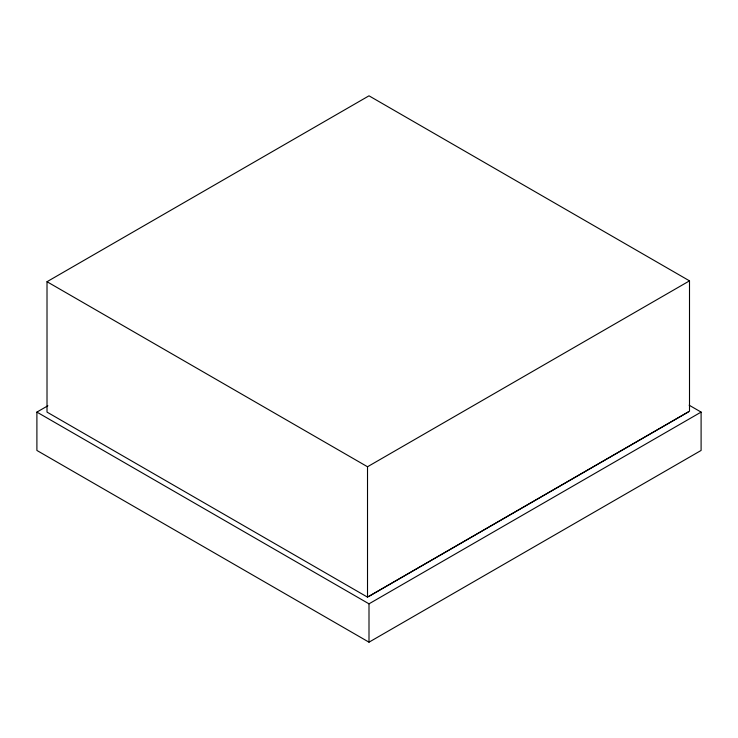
<?xml version="1.0" encoding="UTF-8"?>
<svg xmlns="http://www.w3.org/2000/svg" width="738" height="738" viewBox="0 0 738 738"><rect width="100%" height="100%" fill="white"/><g stroke="black" fill="none" stroke-linecap="round" stroke-linejoin="round"><path stroke-width="1.11" d="M47.011 281.713L369 95.82L689.504 280.855L689.504 411.241L367.515 597.143L47.011 412.099L47.011 281.713L367.515 466.757L689.504 280.855M689.135 405.19L701.1 412.099L701.1 450.448L369 642.18L36.9 450.448L36.9 412.099L47.869 405.771M36.9 412.099L369 603.832L701.1 412.099M688.231 411.979L368.788 596.405M369 603.832L369 642.18M367.515 466.757L367.515 597.143"/></g></svg>
